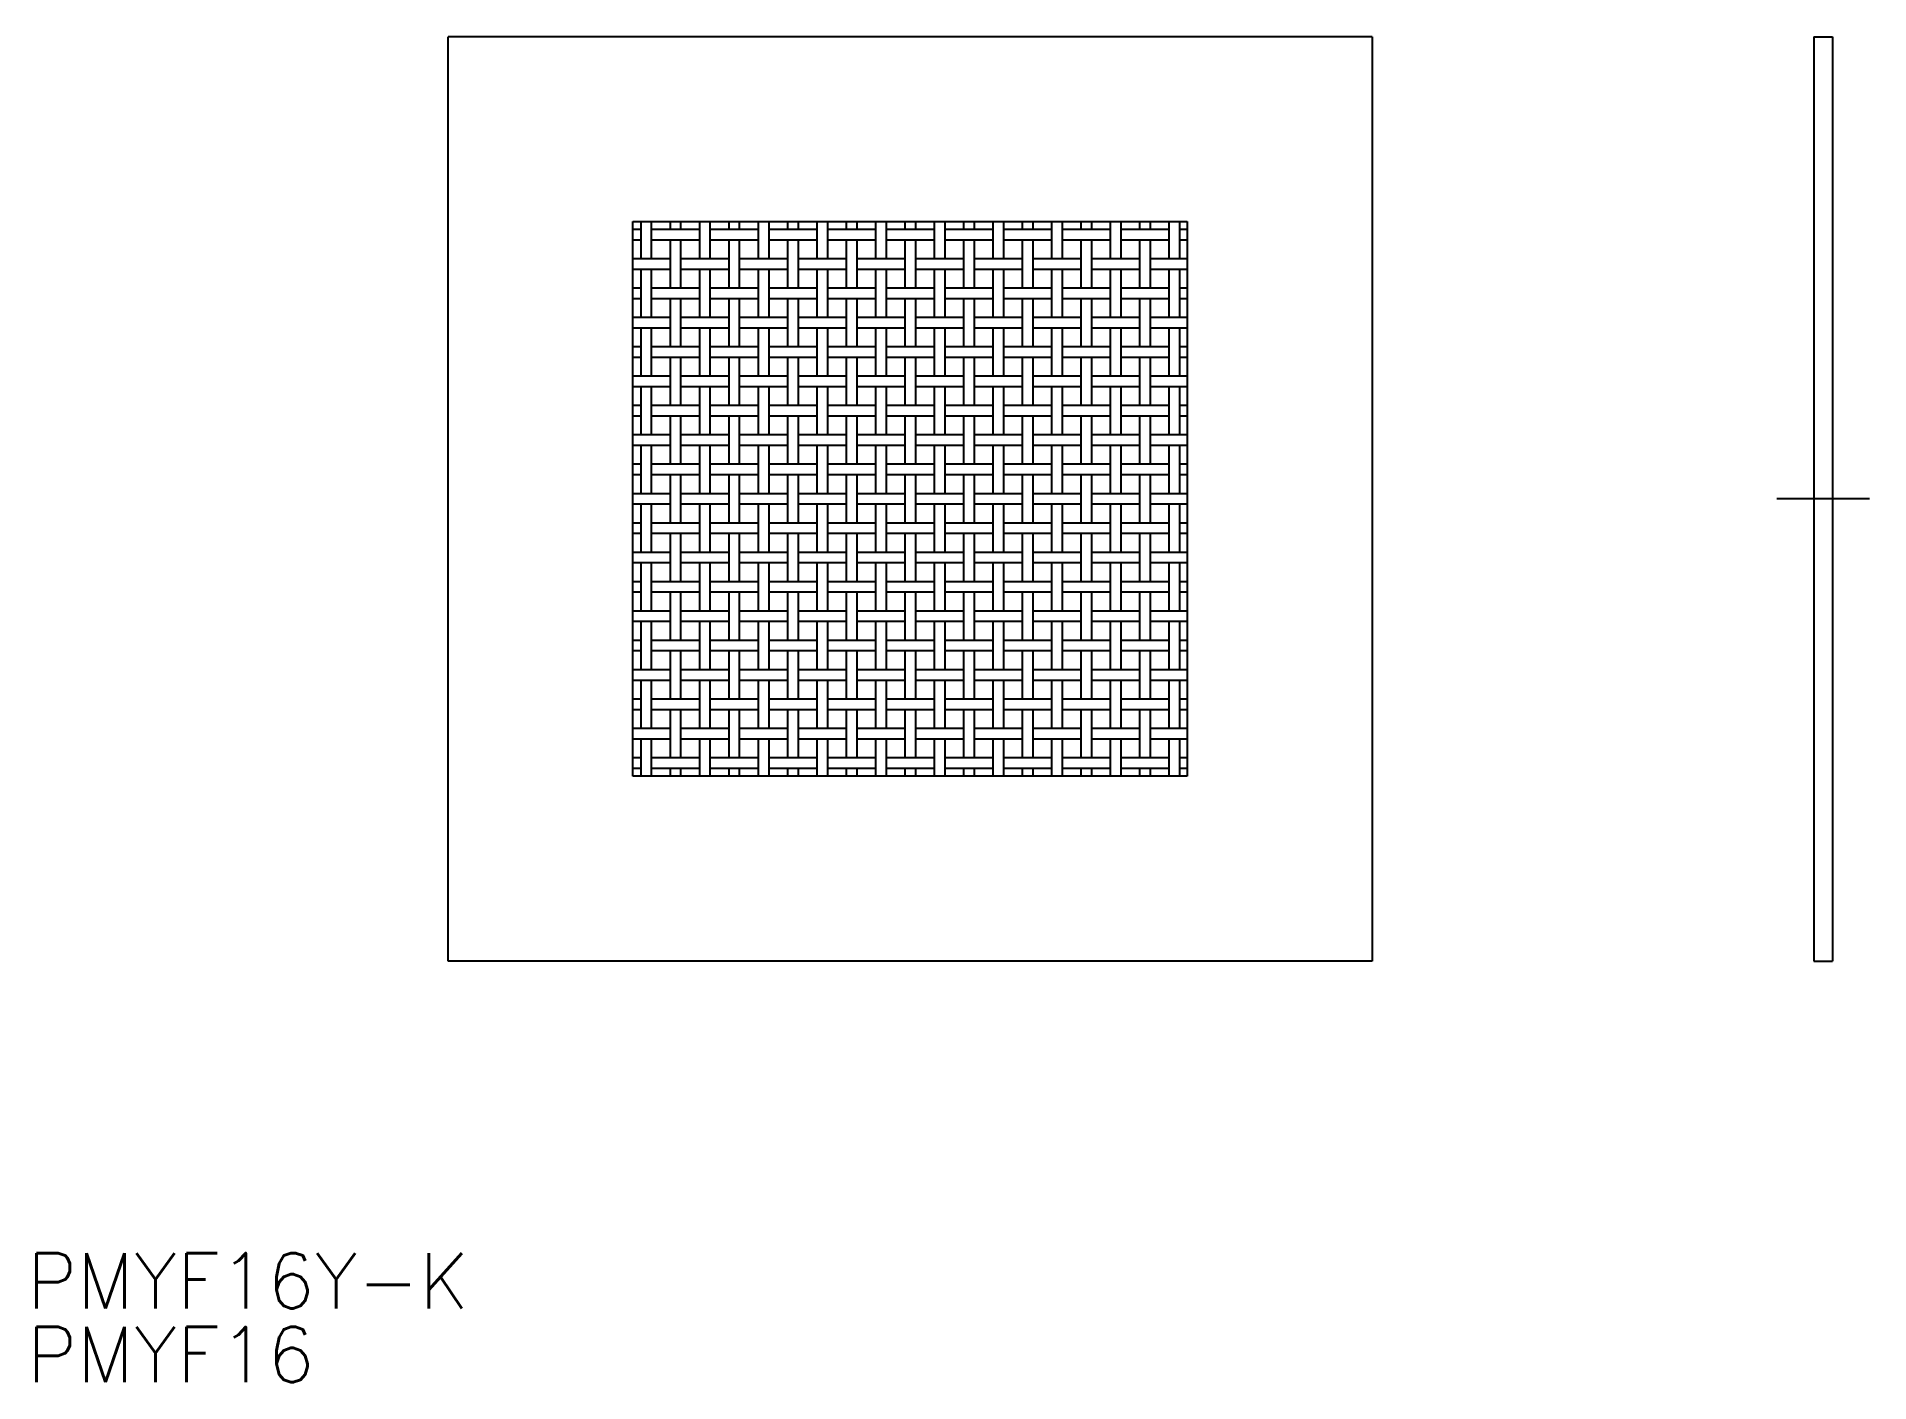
# Model space of a CAD drawing. Extents: x 0.5 to 99.7, y 0 to 72.8.
import ezdxf

# ---------------------------------------------------------------- set-up
doc = ezdxf.new("R2010")
doc.units = 0
doc.linetypes.add('CENTER', pattern=[50.8, 31.75, -6.35, 6.35, -6.35])
doc.layers.get('0').update_dxf_attribs({"linetype": 'CONTINUOUS'})
doc.layers.add('CENTER', color=1, linetype='CENTER')
doc.styles.get("Standard").update_dxf_attribs({"font": 'txt.shx', "height": 3, "bigfont": 'bigfont.shx'})

# ---------------------------------------------------------------- blocks, each defined once
blk = doc.blocks.new('*U13')
at = {"color": 7, "linetype": 'CONTINUOUS'}
blk.add_text('PMYF16Y-K', height=3, dxfattribs=at).set_placement((0, 3.994))
blk = doc.blocks.new('*U14')
at = {"color": 7, "linetype": 'CONTINUOUS'}
blk.add_text('PMYF16', height=3, dxfattribs=at).set_placement((0, 0))

msp = doc.modelspace()

# ---------------------------------------------------------------- linework, layer by layer
at = {"color": 7, "linetype": 'CONTINUOUS'}
for p, q in [((72.774, 72.774), (22.774, 72.774)), ((22.774, 22.774), (22.774, 72.774)), ((72.774, 72.774), (72.774, 22.774)), ((96.676, 72.774), (96.676, 22.774)), ((96.676, 72.774), (97.676, 72.774)), ((97.676, 72.774), (97.676, 22.774)), ((32.774, 62.774), (62.774, 62.774)), ((32.774, 32.774), (32.774, 62.774)), ((33.202, 62.774), (33.202, 60.759)), ((33.772, 62.774), (33.772, 60.759)), ((34.789, 62.774), (34.789, 62.347)), ((35.359, 62.774), (35.359, 62.347)), ((36.377, 62.774), (36.377, 60.759)), ((36.947, 62.774), (36.947, 60.759)), ((37.964, 62.774), (37.964, 62.347)), ((38.534, 62.774), (38.534, 62.347)), ((39.552, 62.774), (39.552, 60.759)), ((40.122, 62.774), (40.122, 60.759)), ((41.139, 62.774), (41.139, 62.347)), ((41.709, 62.774), (41.709, 62.347)), ((42.727, 62.774), (42.727, 60.759)), ((43.297, 62.774), (43.297, 60.759)), ((44.314, 62.774), (44.314, 62.347)), ((44.884, 62.774), (44.884, 62.347)), ((45.902, 62.774), (45.902, 60.759)), ((46.472, 62.774), (46.472, 60.759)), ((47.489, 62.774), (47.489, 62.347)), ((48.059, 62.774), (48.059, 62.347)), ((49.077, 62.774), (49.077, 60.759)), ((49.647, 62.774), (49.647, 60.759)), ((50.664, 62.774), (50.664, 62.347)), ((51.234, 62.774), (51.234, 62.347)), ((52.252, 62.774), (52.252, 60.759)), ((52.822, 62.774), (52.822, 60.759)), ((53.839, 62.774), (53.839, 62.347)), ((54.409, 62.774), (54.409, 62.347)), ((55.427, 62.774), (55.427, 60.759)), ((55.997, 62.774), (55.997, 60.759)), ((57.014, 62.774), (57.014, 62.347)), ((57.584, 62.774), (57.584, 62.347)), ((58.602, 62.774), (58.602, 60.759)), ((59.172, 62.774), (59.172, 60.759)), ((60.189, 62.774), (60.189, 62.347)), ((60.759, 62.774), (60.759, 62.347)), ((61.777, 62.774), (61.777, 60.759)), ((62.347, 62.774), (62.347, 60.759)), ((62.774, 62.774), (62.774, 32.774)), ((33.202, 62.347), (32.774, 62.347)), ((33.202, 61.777), (32.774, 61.777)), ((36.377, 62.347), (33.772, 62.347)), ((36.377, 61.777), (33.772, 61.777)), ((34.789, 61.777), (34.789, 59.172)), ((35.359, 61.777), (35.359, 59.172)), ((39.552, 62.347), (36.947, 62.347)), ((39.552, 61.777), (36.947, 61.777)), ((37.964, 61.777), (37.964, 59.172)), ((38.534, 61.777), (38.534, 59.172)), ((42.727, 62.347), (40.122, 62.347)), ((42.727, 61.777), (40.122, 61.777)), ((41.139, 61.777), (41.139, 59.172)), ((41.709, 61.777), (41.709, 59.172)), ((45.902, 62.347), (43.297, 62.347)), ((45.902, 61.777), (43.297, 61.777)), ((44.314, 61.777), (44.314, 59.172)), ((44.884, 61.777), (44.884, 59.172)), ((49.077, 62.347), (46.472, 62.347)), ((49.077, 61.777), (46.472, 61.777)), ((47.489, 61.777), (47.489, 59.172)), ((48.059, 61.777), (48.059, 59.172)), ((52.252, 62.347), (49.647, 62.347)), ((52.252, 61.777), (49.647, 61.777)), ((50.664, 61.777), (50.664, 59.172)), ((51.234, 61.777), (51.234, 59.172)), ((55.427, 62.347), (52.822, 62.347)), ((55.427, 61.777), (52.822, 61.777)), ((53.839, 61.777), (53.839, 59.172)), ((54.409, 61.777), (54.409, 59.172)), ((58.602, 62.347), (55.997, 62.347)), ((58.602, 61.777), (55.997, 61.777)), ((57.014, 61.777), (57.014, 59.172)), ((57.584, 61.777), (57.584, 59.172)), ((61.777, 62.347), (59.172, 62.347)), ((61.777, 61.777), (59.172, 61.777)), ((60.189, 61.777), (60.189, 59.172)), ((60.759, 61.777), (60.759, 59.172)), ((62.774, 62.347), (62.347, 62.347)), ((62.774, 61.777), (62.347, 61.777)), ((34.789, 60.759), (32.774, 60.759)), ((37.964, 60.759), (35.359, 60.759)), ((41.139, 60.759), (38.534, 60.759)), ((44.314, 60.759), (41.709, 60.759)), ((47.489, 60.759), (44.884, 60.759)), ((50.664, 60.759), (48.059, 60.759)), ((53.839, 60.759), (51.234, 60.759)), ((57.014, 60.759), (54.409, 60.759)), ((60.189, 60.759), (57.584, 60.759)), ((62.774, 60.759), (60.759, 60.759)), ((34.789, 60.189), (32.774, 60.189)), ((33.202, 60.189), (33.202, 57.584)), ((33.772, 60.189), (33.772, 57.584)), ((37.964, 60.189), (35.359, 60.189)), ((36.377, 60.189), (36.377, 57.584)), ((36.947, 60.189), (36.947, 57.584)), ((41.139, 60.189), (38.534, 60.189)), ((39.552, 60.189), (39.552, 57.584)), ((40.122, 60.189), (40.122, 57.584)), ((44.314, 60.189), (41.709, 60.189)), ((42.727, 60.189), (42.727, 57.584)), ((43.297, 60.189), (43.297, 57.584)), ((47.489, 60.189), (44.884, 60.189)), ((45.902, 60.189), (45.902, 57.584)), ((46.472, 60.189), (46.472, 57.584)), ((50.664, 60.189), (48.059, 60.189)), ((49.077, 60.189), (49.077, 57.584)), ((49.647, 60.189), (49.647, 57.584)), ((53.839, 60.189), (51.234, 60.189)), ((52.252, 60.189), (52.252, 57.584)), ((52.822, 60.189), (52.822, 57.584)), ((57.014, 60.189), (54.409, 60.189)), ((55.427, 60.189), (55.427, 57.584)), ((55.997, 60.189), (55.997, 57.584)), ((60.189, 60.189), (57.584, 60.189)), ((58.602, 60.189), (58.602, 57.584)), ((59.172, 60.189), (59.172, 57.584)), ((62.774, 60.189), (60.759, 60.189)), ((61.777, 60.189), (61.777, 57.584)), ((62.347, 60.189), (62.347, 57.584)), ((33.202, 59.172), (32.774, 59.172)), ((33.202, 58.602), (32.774, 58.602)), ((36.377, 59.172), (33.772, 59.172)), ((36.377, 58.602), (33.772, 58.602)), ((34.789, 58.602), (34.789, 55.997)), ((35.359, 58.602), (35.359, 55.997)), ((39.552, 59.172), (36.947, 59.172)), ((39.552, 58.602), (36.947, 58.602)), ((37.964, 58.602), (37.964, 55.997)), ((38.534, 58.602), (38.534, 55.997)), ((42.727, 59.172), (40.122, 59.172)), ((42.727, 58.602), (40.122, 58.602)), ((41.139, 58.602), (41.139, 55.997)), ((41.709, 58.602), (41.709, 55.997)), ((45.902, 59.172), (43.297, 59.172)), ((45.902, 58.602), (43.297, 58.602)), ((44.314, 58.602), (44.314, 55.997)), ((44.884, 58.602), (44.884, 55.997)), ((49.077, 59.172), (46.472, 59.172)), ((49.077, 58.602), (46.472, 58.602)), ((47.489, 58.602), (47.489, 55.997)), ((48.059, 58.602), (48.059, 55.997)), ((52.252, 59.172), (49.647, 59.172)), ((52.252, 58.602), (49.647, 58.602)), ((50.664, 58.602), (50.664, 55.997)), ((51.234, 58.602), (51.234, 55.997)), ((55.427, 59.172), (52.822, 59.172)), ((55.427, 58.602), (52.822, 58.602)), ((53.839, 58.602), (53.839, 55.997)), ((54.409, 58.602), (54.409, 55.997)), ((58.602, 59.172), (55.997, 59.172)), ((58.602, 58.602), (55.997, 58.602)), ((57.014, 58.602), (57.014, 55.997)), ((57.584, 58.602), (57.584, 55.997)), ((61.777, 59.172), (59.172, 59.172)), ((61.777, 58.602), (59.172, 58.602)), ((60.189, 58.602), (60.189, 55.997)), ((60.759, 58.602), (60.759, 55.997)), ((62.774, 59.172), (62.347, 59.172)), ((62.774, 58.602), (62.347, 58.602)), ((34.789, 57.584), (32.774, 57.584)), ((37.964, 57.584), (35.359, 57.584)), ((41.139, 57.584), (38.534, 57.584)), ((44.314, 57.584), (41.709, 57.584)), ((47.489, 57.584), (44.884, 57.584)), ((50.664, 57.584), (48.059, 57.584)), ((53.839, 57.584), (51.234, 57.584)), ((57.014, 57.584), (54.409, 57.584)), ((60.189, 57.584), (57.584, 57.584)), ((62.774, 57.584), (60.759, 57.584)), ((34.789, 57.014), (32.774, 57.014)), ((33.202, 57.014), (33.202, 54.409)), ((33.772, 57.014), (33.772, 54.409)), ((37.964, 57.014), (35.359, 57.014)), ((36.377, 57.014), (36.377, 54.409)), ((36.947, 57.014), (36.947, 54.409)), ((41.139, 57.014), (38.534, 57.014)), ((39.552, 57.014), (39.552, 54.409)), ((40.122, 57.014), (40.122, 54.409)), ((44.314, 57.014), (41.709, 57.014)), ((42.727, 57.014), (42.727, 54.409)), ((43.297, 57.014), (43.297, 54.409)), ((47.489, 57.014), (44.884, 57.014)), ((45.902, 57.014), (45.902, 54.409)), ((46.472, 57.014), (46.472, 54.409)), ((50.664, 57.014), (48.059, 57.014)), ((49.077, 57.014), (49.077, 54.409)), ((49.647, 57.014), (49.647, 54.409)), ((53.839, 57.014), (51.234, 57.014)), ((52.252, 57.014), (52.252, 54.409)), ((52.822, 57.014), (52.822, 54.409)), ((57.014, 57.014), (54.409, 57.014)), ((55.427, 57.014), (55.427, 54.409)), ((55.997, 57.014), (55.997, 54.409)), ((60.189, 57.014), (57.584, 57.014)), ((58.602, 57.014), (58.602, 54.409)), ((59.172, 57.014), (59.172, 54.409)), ((62.774, 57.014), (60.759, 57.014)), ((61.777, 57.014), (61.777, 54.409)), ((62.347, 57.014), (62.347, 54.409)), ((33.202, 55.997), (32.774, 55.997)), ((36.377, 55.997), (33.772, 55.997)), ((39.552, 55.997), (36.947, 55.997)), ((42.727, 55.997), (40.122, 55.997)), ((45.902, 55.997), (43.297, 55.997)), ((49.077, 55.997), (46.472, 55.997)), ((52.252, 55.997), (49.647, 55.997)), ((55.427, 55.997), (52.822, 55.997)), ((58.602, 55.997), (55.997, 55.997)), ((61.777, 55.997), (59.172, 55.997)), ((62.774, 55.997), (62.347, 55.997)), ((33.202, 55.427), (32.774, 55.427)), ((36.377, 55.427), (33.772, 55.427)), ((34.789, 55.427), (34.789, 52.822)), ((35.359, 55.427), (35.359, 52.822)), ((39.552, 55.427), (36.947, 55.427)), ((37.964, 55.427), (37.964, 52.822)), ((38.534, 55.427), (38.534, 52.822)), ((42.727, 55.427), (40.122, 55.427)), ((41.139, 55.427), (41.139, 52.822)), ((41.709, 55.427), (41.709, 52.822)), ((45.902, 55.427), (43.297, 55.427)), ((44.314, 55.427), (44.314, 52.822)), ((44.884, 55.427), (44.884, 52.822)), ((49.077, 55.427), (46.472, 55.427)), ((47.489, 55.427), (47.489, 52.822)), ((48.059, 55.427), (48.059, 52.822)), ((52.252, 55.427), (49.647, 55.427)), ((50.664, 55.427), (50.664, 52.822)), ((51.234, 55.427), (51.234, 52.822)), ((55.427, 55.427), (52.822, 55.427)), ((53.839, 55.427), (53.839, 52.822)), ((54.409, 55.427), (54.409, 52.822)), ((58.602, 55.427), (55.997, 55.427)), ((57.014, 55.427), (57.014, 52.822)), ((57.584, 55.427), (57.584, 52.822)), ((61.777, 55.427), (59.172, 55.427)), ((60.189, 55.427), (60.189, 52.822)), ((60.759, 55.427), (60.759, 52.822)), ((62.774, 55.427), (62.347, 55.427)), ((34.789, 54.409), (32.774, 54.409)), ((34.789, 53.839), (32.774, 53.839)), ((33.202, 53.839), (33.202, 51.234)), ((33.772, 53.839), (33.772, 51.234)), ((37.964, 54.409), (35.359, 54.409)), ((37.964, 53.839), (35.359, 53.839)), ((36.377, 53.839), (36.377, 51.234)), ((36.947, 53.839), (36.947, 51.234)), ((41.139, 54.409), (38.534, 54.409)), ((41.139, 53.839), (38.534, 53.839)), ((39.552, 53.839), (39.552, 51.234)), ((40.122, 53.839), (40.122, 51.234)), ((44.314, 54.409), (41.709, 54.409)), ((44.314, 53.839), (41.709, 53.839)), ((42.727, 53.839), (42.727, 51.234)), ((43.297, 53.839), (43.297, 51.234)), ((47.489, 54.409), (44.884, 54.409)), ((47.489, 53.839), (44.884, 53.839)), ((45.902, 53.839), (45.902, 51.234)), ((46.472, 53.839), (46.472, 51.234)), ((50.664, 54.409), (48.059, 54.409)), ((50.664, 53.839), (48.059, 53.839)), ((49.077, 53.839), (49.077, 51.234)), ((49.647, 53.839), (49.647, 51.234)), ((53.839, 54.409), (51.234, 54.409)), ((53.839, 53.839), (51.234, 53.839)), ((52.252, 53.839), (52.252, 51.234)), ((52.822, 53.839), (52.822, 51.234)), ((57.014, 54.409), (54.409, 54.409)), ((57.014, 53.839), (54.409, 53.839)), ((55.427, 53.839), (55.427, 51.234)), ((55.997, 53.839), (55.997, 51.234)), ((60.189, 54.409), (57.584, 54.409)), ((60.189, 53.839), (57.584, 53.839)), ((58.602, 53.839), (58.602, 51.234)), ((59.172, 53.839), (59.172, 51.234)), ((62.774, 54.409), (60.759, 54.409)), ((62.774, 53.839), (60.759, 53.839)), ((61.777, 53.839), (61.777, 51.234)), ((62.347, 53.839), (62.347, 51.234)), ((33.202, 52.822), (32.774, 52.822)), ((36.377, 52.822), (33.772, 52.822)), ((39.552, 52.822), (36.947, 52.822)), ((42.727, 52.822), (40.122, 52.822)), ((45.902, 52.822), (43.297, 52.822)), ((49.077, 52.822), (46.472, 52.822)), ((52.252, 52.822), (49.647, 52.822)), ((55.427, 52.822), (52.822, 52.822)), ((58.602, 52.822), (55.997, 52.822)), ((61.777, 52.822), (59.172, 52.822)), ((62.774, 52.822), (62.347, 52.822)), ((33.202, 52.252), (32.774, 52.252)), ((36.377, 52.252), (33.772, 52.252)), ((34.789, 52.252), (34.789, 49.647)), ((35.359, 52.252), (35.359, 49.647)), ((39.552, 52.252), (36.947, 52.252)), ((37.964, 52.252), (37.964, 49.647)), ((38.534, 52.252), (38.534, 49.647)), ((42.727, 52.252), (40.122, 52.252)), ((41.139, 52.252), (41.139, 49.647)), ((41.709, 52.252), (41.709, 49.647)), ((45.902, 52.252), (43.297, 52.252)), ((44.314, 52.252), (44.314, 49.647)), ((44.884, 52.252), (44.884, 49.647)), ((49.077, 52.252), (46.472, 52.252)), ((47.489, 52.252), (47.489, 49.647)), ((48.059, 52.252), (48.059, 49.647)), ((52.252, 52.252), (49.647, 52.252)), ((50.664, 52.252), (50.664, 49.647)), ((51.234, 52.252), (51.234, 49.647)), ((55.427, 52.252), (52.822, 52.252)), ((53.839, 52.252), (53.839, 49.647)), ((54.409, 52.252), (54.409, 49.647)), ((58.602, 52.252), (55.997, 52.252)), ((57.014, 52.252), (57.014, 49.647)), ((57.584, 52.252), (57.584, 49.647)), ((61.777, 52.252), (59.172, 52.252)), ((60.189, 52.252), (60.189, 49.647)), ((60.759, 52.252), (60.759, 49.647)), ((62.774, 52.252), (62.347, 52.252)), ((34.789, 51.234), (32.774, 51.234)), ((34.789, 50.664), (32.774, 50.664)), ((33.202, 50.664), (33.202, 48.059)), ((33.772, 50.664), (33.772, 48.059)), ((37.964, 51.234), (35.359, 51.234)), ((37.964, 50.664), (35.359, 50.664)), ((36.377, 50.664), (36.377, 48.059)), ((36.947, 50.664), (36.947, 48.059)), ((41.139, 51.234), (38.534, 51.234)), ((41.139, 50.664), (38.534, 50.664)), ((39.552, 50.664), (39.552, 48.059)), ((40.122, 50.664), (40.122, 48.059)), ((44.314, 51.234), (41.709, 51.234)), ((44.314, 50.664), (41.709, 50.664)), ((42.727, 50.664), (42.727, 48.059)), ((43.297, 50.664), (43.297, 48.059)), ((47.489, 51.234), (44.884, 51.234)), ((47.489, 50.664), (44.884, 50.664)), ((45.902, 50.664), (45.902, 48.059)), ((46.472, 50.664), (46.472, 48.059)), ((50.664, 51.234), (48.059, 51.234)), ((50.664, 50.664), (48.059, 50.664)), ((49.077, 50.664), (49.077, 48.059)), ((49.647, 50.664), (49.647, 48.059)), ((53.839, 51.234), (51.234, 51.234)), ((53.839, 50.664), (51.234, 50.664)), ((52.252, 50.664), (52.252, 48.059)), ((52.822, 50.664), (52.822, 48.059)), ((57.014, 51.234), (54.409, 51.234)), ((57.014, 50.664), (54.409, 50.664)), ((55.427, 50.664), (55.427, 48.059)), ((55.997, 50.664), (55.997, 48.059)), ((60.189, 51.234), (57.584, 51.234)), ((60.189, 50.664), (57.584, 50.664)), ((58.602, 50.664), (58.602, 48.059)), ((59.172, 50.664), (59.172, 48.059)), ((62.774, 51.234), (60.759, 51.234)), ((62.774, 50.664), (60.759, 50.664)), ((61.777, 50.664), (61.777, 48.059)), ((62.347, 50.664), (62.347, 48.059)), ((33.202, 49.647), (32.774, 49.647)), ((36.377, 49.647), (33.772, 49.647)), ((39.552, 49.647), (36.947, 49.647)), ((42.727, 49.647), (40.122, 49.647)), ((45.902, 49.647), (43.297, 49.647)), ((49.077, 49.647), (46.472, 49.647)), ((52.252, 49.647), (49.647, 49.647)), ((55.427, 49.647), (52.822, 49.647)), ((58.602, 49.647), (55.997, 49.647)), ((61.777, 49.647), (59.172, 49.647)), ((62.774, 49.647), (62.347, 49.647)), ((33.202, 49.077), (32.774, 49.077)), ((36.377, 49.077), (33.772, 49.077)), ((34.789, 49.077), (34.789, 46.472)), ((35.359, 49.077), (35.359, 46.472)), ((39.552, 49.077), (36.947, 49.077)), ((37.964, 49.077), (37.964, 46.472)), ((38.534, 49.077), (38.534, 46.472)), ((42.727, 49.077), (40.122, 49.077)), ((41.139, 49.077), (41.139, 46.472)), ((41.709, 49.077), (41.709, 46.472)), ((45.902, 49.077), (43.297, 49.077)), ((44.314, 49.077), (44.314, 46.472)), ((44.884, 49.077), (44.884, 46.472)), ((49.077, 49.077), (46.472, 49.077)), ((47.489, 49.077), (47.489, 46.472)), ((48.059, 49.077), (48.059, 46.472)), ((52.252, 49.077), (49.647, 49.077)), ((50.664, 49.077), (50.664, 46.472)), ((51.234, 49.077), (51.234, 46.472)), ((55.427, 49.077), (52.822, 49.077)), ((53.839, 49.077), (53.839, 46.472)), ((54.409, 49.077), (54.409, 46.472)), ((58.602, 49.077), (55.997, 49.077)), ((57.014, 49.077), (57.014, 46.472)), ((57.584, 49.077), (57.584, 46.472)), ((61.777, 49.077), (59.172, 49.077)), ((60.189, 49.077), (60.189, 46.472)), ((60.759, 49.077), (60.759, 46.472)), ((62.774, 49.077), (62.347, 49.077)), ((34.789, 48.059), (32.774, 48.059)), ((37.964, 48.059), (35.359, 48.059)), ((41.139, 48.059), (38.534, 48.059)), ((44.314, 48.059), (41.709, 48.059)), ((47.489, 48.059), (44.884, 48.059)), ((50.664, 48.059), (48.059, 48.059)), ((53.839, 48.059), (51.234, 48.059)), ((57.014, 48.059), (54.409, 48.059)), ((60.189, 48.059), (57.584, 48.059)), ((62.774, 48.059), (60.759, 48.059)), ((34.789, 47.489), (32.774, 47.489)), ((33.202, 47.489), (33.202, 44.884)), ((33.772, 47.489), (33.772, 44.884)), ((37.964, 47.489), (35.359, 47.489)), ((36.377, 47.489), (36.377, 44.884)), ((36.947, 47.489), (36.947, 44.884)), ((41.139, 47.489), (38.534, 47.489)), ((39.552, 47.489), (39.552, 44.884)), ((40.122, 47.489), (40.122, 44.884)), ((44.314, 47.489), (41.709, 47.489)), ((42.727, 47.489), (42.727, 44.884)), ((43.297, 47.489), (43.297, 44.884)), ((47.489, 47.489), (44.884, 47.489)), ((45.902, 47.489), (45.902, 44.884)), ((46.472, 47.489), (46.472, 44.884)), ((50.664, 47.489), (48.059, 47.489)), ((49.077, 47.489), (49.077, 44.884)), ((49.647, 47.489), (49.647, 44.884)), ((53.839, 47.489), (51.234, 47.489)), ((52.252, 47.489), (52.252, 44.884)), ((52.822, 47.489), (52.822, 44.884)), ((57.014, 47.489), (54.409, 47.489)), ((55.427, 47.489), (55.427, 44.884)), ((55.997, 47.489), (55.997, 44.884)), ((60.189, 47.489), (57.584, 47.489)), ((58.602, 47.489), (58.602, 44.884)), ((59.172, 47.489), (59.172, 44.884)), ((62.774, 47.489), (60.759, 47.489)), ((61.777, 47.489), (61.777, 44.884)), ((62.347, 47.489), (62.347, 44.884)), ((33.202, 46.472), (32.774, 46.472)), ((33.202, 45.902), (32.774, 45.902)), ((36.377, 46.472), (33.772, 46.472)), ((36.377, 45.902), (33.772, 45.902)), ((34.789, 45.902), (34.789, 43.297)), ((35.359, 45.902), (35.359, 43.297)), ((39.552, 46.472), (36.947, 46.472)), ((39.552, 45.902), (36.947, 45.902)), ((37.964, 45.902), (37.964, 43.297)), ((38.534, 45.902), (38.534, 43.297)), ((42.727, 46.472), (40.122, 46.472)), ((42.727, 45.902), (40.122, 45.902)), ((41.139, 45.902), (41.139, 43.297)), ((41.709, 45.902), (41.709, 43.297)), ((45.902, 46.472), (43.297, 46.472)), ((45.902, 45.902), (43.297, 45.902)), ((44.314, 45.902), (44.314, 43.297)), ((44.884, 45.902), (44.884, 43.297)), ((49.077, 46.472), (46.472, 46.472)), ((49.077, 45.902), (46.472, 45.902)), ((47.489, 45.902), (47.489, 43.297)), ((48.059, 45.902), (48.059, 43.297)), ((52.252, 46.472), (49.647, 46.472)), ((52.252, 45.902), (49.647, 45.902)), ((50.664, 45.902), (50.664, 43.297)), ((51.234, 45.902), (51.234, 43.297)), ((55.427, 46.472), (52.822, 46.472)), ((55.427, 45.902), (52.822, 45.902)), ((53.839, 45.902), (53.839, 43.297)), ((54.409, 45.902), (54.409, 43.297)), ((58.602, 46.472), (55.997, 46.472)), ((58.602, 45.902), (55.997, 45.902)), ((57.014, 45.902), (57.014, 43.297)), ((57.584, 45.902), (57.584, 43.297)), ((61.777, 46.472), (59.172, 46.472)), ((61.777, 45.902), (59.172, 45.902)), ((60.189, 45.902), (60.189, 43.297)), ((60.759, 45.902), (60.759, 43.297)), ((62.774, 46.472), (62.347, 46.472)), ((62.774, 45.902), (62.347, 45.902)), ((34.789, 44.884), (32.774, 44.884)), ((37.964, 44.884), (35.359, 44.884)), ((41.139, 44.884), (38.534, 44.884)), ((44.314, 44.884), (41.709, 44.884)), ((47.489, 44.884), (44.884, 44.884)), ((50.664, 44.884), (48.059, 44.884)), ((53.839, 44.884), (51.234, 44.884)), ((57.014, 44.884), (54.409, 44.884)), ((60.189, 44.884), (57.584, 44.884)), ((62.774, 44.884), (60.759, 44.884)), ((34.789, 44.314), (32.774, 44.314)), ((33.202, 44.314), (33.202, 41.709)), ((33.772, 44.314), (33.772, 41.709)), ((37.964, 44.314), (35.359, 44.314)), ((36.377, 44.314), (36.377, 41.709)), ((36.947, 44.314), (36.947, 41.709)), ((41.139, 44.314), (38.534, 44.314)), ((39.552, 44.314), (39.552, 41.709)), ((40.122, 44.314), (40.122, 41.709)), ((44.314, 44.314), (41.709, 44.314)), ((42.727, 44.314), (42.727, 41.709)), ((43.297, 44.314), (43.297, 41.709)), ((47.489, 44.314), (44.884, 44.314)), ((45.902, 44.314), (45.902, 41.709)), ((46.472, 44.314), (46.472, 41.709)), ((50.664, 44.314), (48.059, 44.314)), ((49.077, 44.314), (49.077, 41.709)), ((49.647, 44.314), (49.647, 41.709)), ((53.839, 44.314), (51.234, 44.314)), ((52.252, 44.314), (52.252, 41.709)), ((52.822, 44.314), (52.822, 41.709)), ((57.014, 44.314), (54.409, 44.314)), ((55.427, 44.314), (55.427, 41.709)), ((55.997, 44.314), (55.997, 41.709)), ((60.189, 44.314), (57.584, 44.314)), ((58.602, 44.314), (58.602, 41.709)), ((59.172, 44.314), (59.172, 41.709)), ((62.774, 44.314), (60.759, 44.314)), ((61.777, 44.314), (61.777, 41.709)), ((62.347, 44.314), (62.347, 41.709)), ((33.202, 43.297), (32.774, 43.297)), ((33.202, 42.727), (32.774, 42.727)), ((36.377, 43.297), (33.772, 43.297)), ((36.377, 42.727), (33.772, 42.727)), ((34.789, 42.727), (34.789, 40.122)), ((35.359, 42.727), (35.359, 40.122)), ((39.552, 43.297), (36.947, 43.297)), ((39.552, 42.727), (36.947, 42.727)), ((37.964, 42.727), (37.964, 40.122)), ((38.534, 42.727), (38.534, 40.122)), ((42.727, 43.297), (40.122, 43.297)), ((42.727, 42.727), (40.122, 42.727)), ((41.139, 42.727), (41.139, 40.122)), ((41.709, 42.727), (41.709, 40.122)), ((45.902, 43.297), (43.297, 43.297)), ((45.902, 42.727), (43.297, 42.727)), ((44.314, 42.727), (44.314, 40.122)), ((44.884, 42.727), (44.884, 40.122)), ((49.077, 43.297), (46.472, 43.297)), ((49.077, 42.727), (46.472, 42.727)), ((47.489, 42.727), (47.489, 40.122)), ((48.059, 42.727), (48.059, 40.122)), ((52.252, 43.297), (49.647, 43.297)), ((52.252, 42.727), (49.647, 42.727)), ((50.664, 42.727), (50.664, 40.122)), ((51.234, 42.727), (51.234, 40.122)), ((55.427, 43.297), (52.822, 43.297)), ((55.427, 42.727), (52.822, 42.727)), ((53.839, 42.727), (53.839, 40.122)), ((54.409, 42.727), (54.409, 40.122)), ((58.602, 43.297), (55.997, 43.297)), ((58.602, 42.727), (55.997, 42.727)), ((57.014, 42.727), (57.014, 40.122)), ((57.584, 42.727), (57.584, 40.122)), ((61.777, 43.297), (59.172, 43.297)), ((61.777, 42.727), (59.172, 42.727)), ((60.189, 42.727), (60.189, 40.122)), ((60.759, 42.727), (60.759, 40.122)), ((62.774, 43.297), (62.347, 43.297)), ((62.774, 42.727), (62.347, 42.727)), ((34.789, 41.709), (32.774, 41.709)), ((37.964, 41.709), (35.359, 41.709)), ((41.139, 41.709), (38.534, 41.709)), ((44.314, 41.709), (41.709, 41.709)), ((47.489, 41.709), (44.884, 41.709)), ((50.664, 41.709), (48.059, 41.709)), ((53.839, 41.709), (51.234, 41.709)), ((57.014, 41.709), (54.409, 41.709)), ((60.189, 41.709), (57.584, 41.709)), ((62.774, 41.709), (60.759, 41.709)), ((34.789, 41.139), (32.774, 41.139)), ((33.202, 41.139), (33.202, 38.534)), ((33.772, 41.139), (33.772, 38.534)), ((37.964, 41.139), (35.359, 41.139)), ((36.377, 41.139), (36.377, 38.534)), ((36.947, 41.139), (36.947, 38.534)), ((41.139, 41.139), (38.534, 41.139)), ((39.552, 41.139), (39.552, 38.534)), ((40.122, 41.139), (40.122, 38.534)), ((44.314, 41.139), (41.709, 41.139)), ((42.727, 41.139), (42.727, 38.534)), ((43.297, 41.139), (43.297, 38.534)), ((47.489, 41.139), (44.884, 41.139)), ((45.902, 41.139), (45.902, 38.534)), ((46.472, 41.139), (46.472, 38.534)), ((50.664, 41.139), (48.059, 41.139)), ((49.077, 41.139), (49.077, 38.534)), ((49.647, 41.139), (49.647, 38.534)), ((53.839, 41.139), (51.234, 41.139)), ((52.252, 41.139), (52.252, 38.534)), ((52.822, 41.139), (52.822, 38.534)), ((57.014, 41.139), (54.409, 41.139)), ((55.427, 41.139), (55.427, 38.534)), ((55.997, 41.139), (55.997, 38.534)), ((60.189, 41.139), (57.584, 41.139)), ((58.602, 41.139), (58.602, 38.534)), ((59.172, 41.139), (59.172, 38.534)), ((62.774, 41.139), (60.759, 41.139)), ((61.777, 41.139), (61.777, 38.534)), ((62.347, 41.139), (62.347, 38.534)), ((33.202, 40.122), (32.774, 40.122)), ((36.377, 40.122), (33.772, 40.122)), ((39.552, 40.122), (36.947, 40.122)), ((42.727, 40.122), (40.122, 40.122)), ((45.902, 40.122), (43.297, 40.122)), ((49.077, 40.122), (46.472, 40.122)), ((52.252, 40.122), (49.647, 40.122)), ((55.427, 40.122), (52.822, 40.122)), ((58.602, 40.122), (55.997, 40.122)), ((61.777, 40.122), (59.172, 40.122)), ((62.774, 40.122), (62.347, 40.122)), ((33.202, 39.552), (32.774, 39.552)), ((36.377, 39.552), (33.772, 39.552)), ((34.789, 39.552), (34.789, 36.947)), ((35.359, 39.552), (35.359, 36.947)), ((39.552, 39.552), (36.947, 39.552)), ((37.964, 39.552), (37.964, 36.947)), ((38.534, 39.552), (38.534, 36.947)), ((42.727, 39.552), (40.122, 39.552)), ((41.139, 39.552), (41.139, 36.947)), ((41.709, 39.552), (41.709, 36.947)), ((45.902, 39.552), (43.297, 39.552)), ((44.314, 39.552), (44.314, 36.947)), ((44.884, 39.552), (44.884, 36.947)), ((49.077, 39.552), (46.472, 39.552)), ((47.489, 39.552), (47.489, 36.947)), ((48.059, 39.552), (48.059, 36.947)), ((52.252, 39.552), (49.647, 39.552)), ((50.664, 39.552), (50.664, 36.947)), ((51.234, 39.552), (51.234, 36.947)), ((55.427, 39.552), (52.822, 39.552)), ((53.839, 39.552), (53.839, 36.947)), ((54.409, 39.552), (54.409, 36.947)), ((58.602, 39.552), (55.997, 39.552)), ((57.014, 39.552), (57.014, 36.947)), ((57.584, 39.552), (57.584, 36.947)), ((61.777, 39.552), (59.172, 39.552)), ((60.189, 39.552), (60.189, 36.947)), ((60.759, 39.552), (60.759, 36.947)), ((62.774, 39.552), (62.347, 39.552)), ((34.789, 38.534), (32.774, 38.534)), ((34.789, 37.964), (32.774, 37.964)), ((33.202, 37.964), (33.202, 35.359)), ((33.772, 37.964), (33.772, 35.359)), ((37.964, 38.534), (35.359, 38.534)), ((37.964, 37.964), (35.359, 37.964)), ((36.377, 37.964), (36.377, 35.359)), ((36.947, 37.964), (36.947, 35.359)), ((41.139, 38.534), (38.534, 38.534)), ((41.139, 37.964), (38.534, 37.964)), ((39.552, 37.964), (39.552, 35.359)), ((40.122, 37.964), (40.122, 35.359)), ((44.314, 38.534), (41.709, 38.534)), ((44.314, 37.964), (41.709, 37.964)), ((42.727, 37.964), (42.727, 35.359)), ((43.297, 37.964), (43.297, 35.359)), ((47.489, 38.534), (44.884, 38.534)), ((47.489, 37.964), (44.884, 37.964)), ((45.902, 37.964), (45.902, 35.359)), ((46.472, 37.964), (46.472, 35.359)), ((50.664, 38.534), (48.059, 38.534)), ((50.664, 37.964), (48.059, 37.964)), ((49.077, 37.964), (49.077, 35.359)), ((49.647, 37.964), (49.647, 35.359)), ((53.839, 38.534), (51.234, 38.534)), ((53.839, 37.964), (51.234, 37.964)), ((52.252, 37.964), (52.252, 35.359)), ((52.822, 37.964), (52.822, 35.359)), ((57.014, 38.534), (54.409, 38.534)), ((57.014, 37.964), (54.409, 37.964)), ((55.427, 37.964), (55.427, 35.359)), ((55.997, 37.964), (55.997, 35.359)), ((60.189, 38.534), (57.584, 38.534)), ((60.189, 37.964), (57.584, 37.964)), ((58.602, 37.964), (58.602, 35.359)), ((59.172, 37.964), (59.172, 35.359)), ((62.774, 38.534), (60.759, 38.534)), ((62.774, 37.964), (60.759, 37.964)), ((61.777, 37.964), (61.777, 35.359)), ((62.347, 37.964), (62.347, 35.359)), ((33.202, 36.947), (32.774, 36.947)), ((36.377, 36.947), (33.772, 36.947)), ((39.552, 36.947), (36.947, 36.947)), ((42.727, 36.947), (40.122, 36.947)), ((45.902, 36.947), (43.297, 36.947)), ((49.077, 36.947), (46.472, 36.947)), ((52.252, 36.947), (49.647, 36.947)), ((55.427, 36.947), (52.822, 36.947)), ((58.602, 36.947), (55.997, 36.947)), ((61.777, 36.947), (59.172, 36.947)), ((62.774, 36.947), (62.347, 36.947)), ((33.202, 36.377), (32.774, 36.377)), ((36.377, 36.377), (33.772, 36.377)), ((34.789, 36.377), (34.789, 33.772)), ((35.359, 36.377), (35.359, 33.772)), ((39.552, 36.377), (36.947, 36.377)), ((37.964, 36.377), (37.964, 33.772)), ((38.534, 36.377), (38.534, 33.772)), ((42.727, 36.377), (40.122, 36.377)), ((41.139, 36.377), (41.139, 33.772)), ((41.709, 36.377), (41.709, 33.772)), ((45.902, 36.377), (43.297, 36.377)), ((44.314, 36.377), (44.314, 33.772)), ((44.884, 36.377), (44.884, 33.772)), ((49.077, 36.377), (46.472, 36.377)), ((47.489, 36.377), (47.489, 33.772)), ((48.059, 36.377), (48.059, 33.772)), ((52.252, 36.377), (49.647, 36.377)), ((50.664, 36.377), (50.664, 33.772)), ((51.234, 36.377), (51.234, 33.772)), ((55.427, 36.377), (52.822, 36.377)), ((53.839, 36.377), (53.839, 33.772)), ((54.409, 36.377), (54.409, 33.772)), ((58.602, 36.377), (55.997, 36.377)), ((57.014, 36.377), (57.014, 33.772)), ((57.584, 36.377), (57.584, 33.772)), ((61.777, 36.377), (59.172, 36.377)), ((60.189, 36.377), (60.189, 33.772)), ((60.759, 36.377), (60.759, 33.772)), ((62.774, 36.377), (62.347, 36.377)), ((34.789, 35.359), (32.774, 35.359)), ((34.789, 34.789), (32.774, 34.789)), ((33.202, 34.789), (33.202, 32.774)), ((33.772, 34.789), (33.772, 32.774)), ((37.964, 35.359), (35.359, 35.359)), ((37.964, 34.789), (35.359, 34.789)), ((36.377, 34.789), (36.377, 32.774)), ((36.947, 34.789), (36.947, 32.774)), ((41.139, 35.359), (38.534, 35.359)), ((41.139, 34.789), (38.534, 34.789)), ((39.552, 34.789), (39.552, 32.774)), ((40.122, 34.789), (40.122, 32.774)), ((44.314, 35.359), (41.709, 35.359)), ((44.314, 34.789), (41.709, 34.789)), ((42.727, 34.789), (42.727, 32.774)), ((43.297, 34.789), (43.297, 32.774)), ((47.489, 35.359), (44.884, 35.359)), ((47.489, 34.789), (44.884, 34.789)), ((45.902, 34.789), (45.902, 32.774)), ((46.472, 34.789), (46.472, 32.774)), ((50.664, 35.359), (48.059, 35.359)), ((50.664, 34.789), (48.059, 34.789)), ((49.077, 34.789), (49.077, 32.774)), ((49.647, 34.789), (49.647, 32.774)), ((53.839, 35.359), (51.234, 35.359)), ((53.839, 34.789), (51.234, 34.789)), ((52.252, 34.789), (52.252, 32.774)), ((52.822, 34.789), (52.822, 32.774)), ((57.014, 35.359), (54.409, 35.359)), ((57.014, 34.789), (54.409, 34.789)), ((55.427, 34.789), (55.427, 32.774)), ((55.997, 34.789), (55.997, 32.774)), ((60.189, 35.359), (57.584, 35.359)), ((60.189, 34.789), (57.584, 34.789)), ((58.602, 34.789), (58.602, 32.774)), ((59.172, 34.789), (59.172, 32.774)), ((62.774, 35.359), (60.759, 35.359)), ((62.774, 34.789), (60.759, 34.789)), ((61.777, 34.789), (61.777, 32.774)), ((62.347, 34.789), (62.347, 32.774)), ((33.202, 33.772), (32.774, 33.772)), ((36.377, 33.772), (33.772, 33.772)), ((39.552, 33.772), (36.947, 33.772)), ((42.727, 33.772), (40.122, 33.772)), ((45.902, 33.772), (43.297, 33.772)), ((49.077, 33.772), (46.472, 33.772)), ((52.252, 33.772), (49.647, 33.772)), ((55.427, 33.772), (52.822, 33.772)), ((58.602, 33.772), (55.997, 33.772)), ((61.777, 33.772), (59.172, 33.772)), ((62.774, 33.772), (62.347, 33.772)), ((33.202, 33.202), (32.774, 33.202)), ((62.774, 32.774), (32.774, 32.774)), ((36.377, 33.202), (33.772, 33.202)), ((34.789, 33.202), (34.789, 32.774)), ((35.359, 33.202), (35.359, 32.774)), ((39.552, 33.202), (36.947, 33.202)), ((37.964, 33.202), (37.964, 32.774)), ((38.534, 33.202), (38.534, 32.774)), ((42.727, 33.202), (40.122, 33.202)), ((41.139, 33.202), (41.139, 32.774)), ((41.709, 33.202), (41.709, 32.774)), ((45.902, 33.202), (43.297, 33.202)), ((44.314, 33.202), (44.314, 32.774)), ((44.884, 33.202), (44.884, 32.774)), ((49.077, 33.202), (46.472, 33.202)), ((47.489, 33.202), (47.489, 32.774)), ((48.059, 33.202), (48.059, 32.774)), ((52.252, 33.202), (49.647, 33.202)), ((50.664, 33.202), (50.664, 32.774)), ((51.234, 33.202), (51.234, 32.774)), ((55.427, 33.202), (52.822, 33.202)), ((53.839, 33.202), (53.839, 32.774)), ((54.409, 33.202), (54.409, 32.774)), ((58.602, 33.202), (55.997, 33.202)), ((57.014, 33.202), (57.014, 32.774)), ((57.584, 33.202), (57.584, 32.774)), ((61.777, 33.202), (59.172, 33.202)), ((60.189, 33.202), (60.189, 32.774)), ((60.759, 33.202), (60.759, 32.774)), ((62.774, 33.202), (62.347, 33.202)), ((72.774, 22.774), (22.774, 22.774)), ((96.676, 22.774), (97.676, 22.774))]:
    msp.add_line(p, q, dxfattribs=at)
at = {"layer": 'CENTER', "color": 1, "linetype": 'CENTER'}
msp.add_line((99.676, 47.774), (94.676, 47.774), dxfattribs=at)

# ---------------------------------------------------------------- block references
at = {"color": 7, "linetype": 'CONTINUOUS'}
for name in ['*U13', '*U14']:
    msp.add_blockref(name, (0, 0), dxfattribs=at)

doc.saveas('drawing.dxf')
